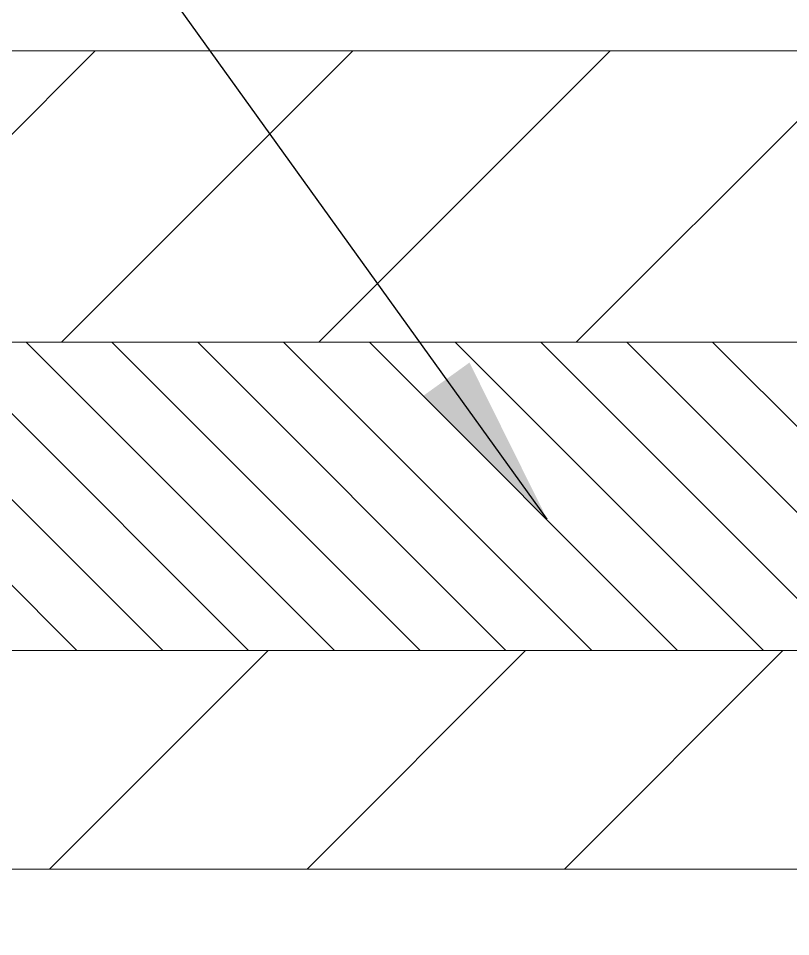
# Model space of a CAD drawing. Extents: x 174420 to 213214, y -41877 to -13498.
# Drawn here: x 206068.4 to 206426.4, y -25905.1 to -25479.6 of the extents above; entities that cross this region are included whole.
import ezdxf

# ---------------------------------------------------------------- set-up
doc = ezdxf.new("R2010")
doc.units = 0
doc.header["$LTSCALE"] = 500
doc.header["$MEASUREMENT"] = 0
doc.layers.get('0').update_dxf_attribs({"linetype": 'CONTINUOUS', "lineweight": 9})
doc.layers.add('COTAS', color=2, linetype='CONTINUOUS', lineweight=9)
doc.layers.add('FIBRA', color=3, linetype='CONTINUOUS', lineweight=20)
doc.styles.get("Standard").update_dxf_attribs({"font": 'SIMPLEX.shx', "width": 0.8, "height": 80})
doc.dimstyles.get("Standard").update_dxf_attribs({"dimtxt": 0.18, "dimasz": 0.18, "dimexe": 0.18, "dimexo": 0.0625, "dimgap": 0.09, "dimtad": 0, "dimtih": 1, "dimtoh": 1, "dimdec": 4, "dimzin": 0, "dimdsep": 46, "dimtxsty": 'Standard', "dimcen": 0.09, "dimadec": 0, "dimazin": 0, "dimtfac": 1, "dimtdec": 4, "dimtofl": 0, "dimtmove": 0, "dimatfit": 3, "dimfxl": 1, "dimtolj": 1, "dimtzin": 0, "dimarcsym": 0})

# ---------------------------------------------------------------- blocks, each defined once
blk = doc.blocks.new('*X38')
at = {"color": 0}
for p, q in [((1403.21, 2941.16), (1463.21, 3001.16)), ((1456.24, 2941.16), (1516.24, 3001.16)), ((1509.27, 2941.16), (1569.27, 3001.16)), ((1562.31, 2941.16), (1622.31, 3001.16)), ((1453.81, 2832.66), (1498.81, 2877.66)), ((1506.84, 2832.66), (1551.84, 2877.66)), ((1559.87, 2832.66), (1604.87, 2877.66))]:
    blk.add_line(p, q, dxfattribs=at)
blk = doc.blocks.new('*X37')
at = {"color": 0}
for p, q in [((-1339.71, 2877.66), (-1403.21, 2941.16)), ((-1322.03, 2877.66), (-1385.53, 2941.16)), ((-1304.35, 2877.66), (-1367.85, 2941.16)), ((-1286.67, 2877.66), (-1350.17, 2941.16)), ((-1269, 2877.66), (-1332.5, 2941.16)), ((-1251.32, 2877.66), (-1314.82, 2941.16)), ((-1233.64, 2877.66), (-1297.14, 2941.16)), ((-1215.96, 2877.66), (-1279.46, 2941.16)), ((-1198.29, 2877.66), (-1261.79, 2941.16)), ((-1180.61, 2877.66), (-1244.11, 2941.16)), ((-1162.93, 2877.66), (-1226.43, 2941.16)), ((-1357.38, 2877.66), (-1405.81, 2926.09))]:
    blk.add_line(p, q, dxfattribs=at)

msp = doc.modelspace()

# ---------------------------------------------------------------- linework, layer by layer
at = {"lineweight": 9}
for p, q in [((205139.7, -25629.62), (208054.61, -25629.62)), ((205049.74, -25772.49), (207964.65, -25772.49))]:
    msp.add_line(p, q, dxfattribs=at)
at = {"layer": 'FIBRA', "lineweight": 9}
for p, q in [((205224.7, -25494.62), (208139.61, -25494.62)), ((204579.61, -25873.74), (208684.61, -25873.74))]:
    msp.add_line(p, q, dxfattribs=at)

# ---------------------------------------------------------------- block references
at = {"layer": 'COTAS', "lineweight": 9, "xscale": 2.25, "yscale": 2.25, "zscale": 2.25}
for name, p in [('*X38', (202811.82, -32247.24)), ('*X37', (209149.64, -32247.24))]:
    msp.add_blockref(name, p, dxfattribs=at)

# ---------------------------------------------------------------- leaders
at = {"layer": 'COTAS', "lineweight": 9, "annotation_type": 0, "has_hookline": 1, "hookline_direction": 0, "horizontal_direction": (-1, 0, 0)}
msp.add_leader([(206313.52, -25711.7), (205994.54, -25268.24), (204415.31, -25268.24)], dimstyle='Standard', override={"dimscale": 10, "dimtxt": 10, "dimasz": 8, "dimexe": 2, "dimexo": 4, "dimgap": 3, "dimtad": 1, "dimtih": 0, "dimtoh": 0, "dimdec": 0, "dimcen": 1, "dimdle": 1, "dimtdec": 1}, dxfattribs=at)
at = {"layer": 'COTAS', "lineweight": 9, "annotation_type": 0, "has_hookline": 1, "hookline_direction": 0}
msp.add_leader([(205231.66, -25872.54), (205550.64, -26214.24), (206523.88, -26214.24)], dimstyle='Standard', override={"dimscale": 10, "dimtxt": 10, "dimasz": 8, "dimexe": 2, "dimexo": 4, "dimgap": 3, "dimtad": 1, "dimtih": 0, "dimtoh": 0, "dimdec": 0, "dimcen": 1, "dimdle": 1, "dimtdec": 1}, dxfattribs=at)

doc.saveas('drawing.dxf')
